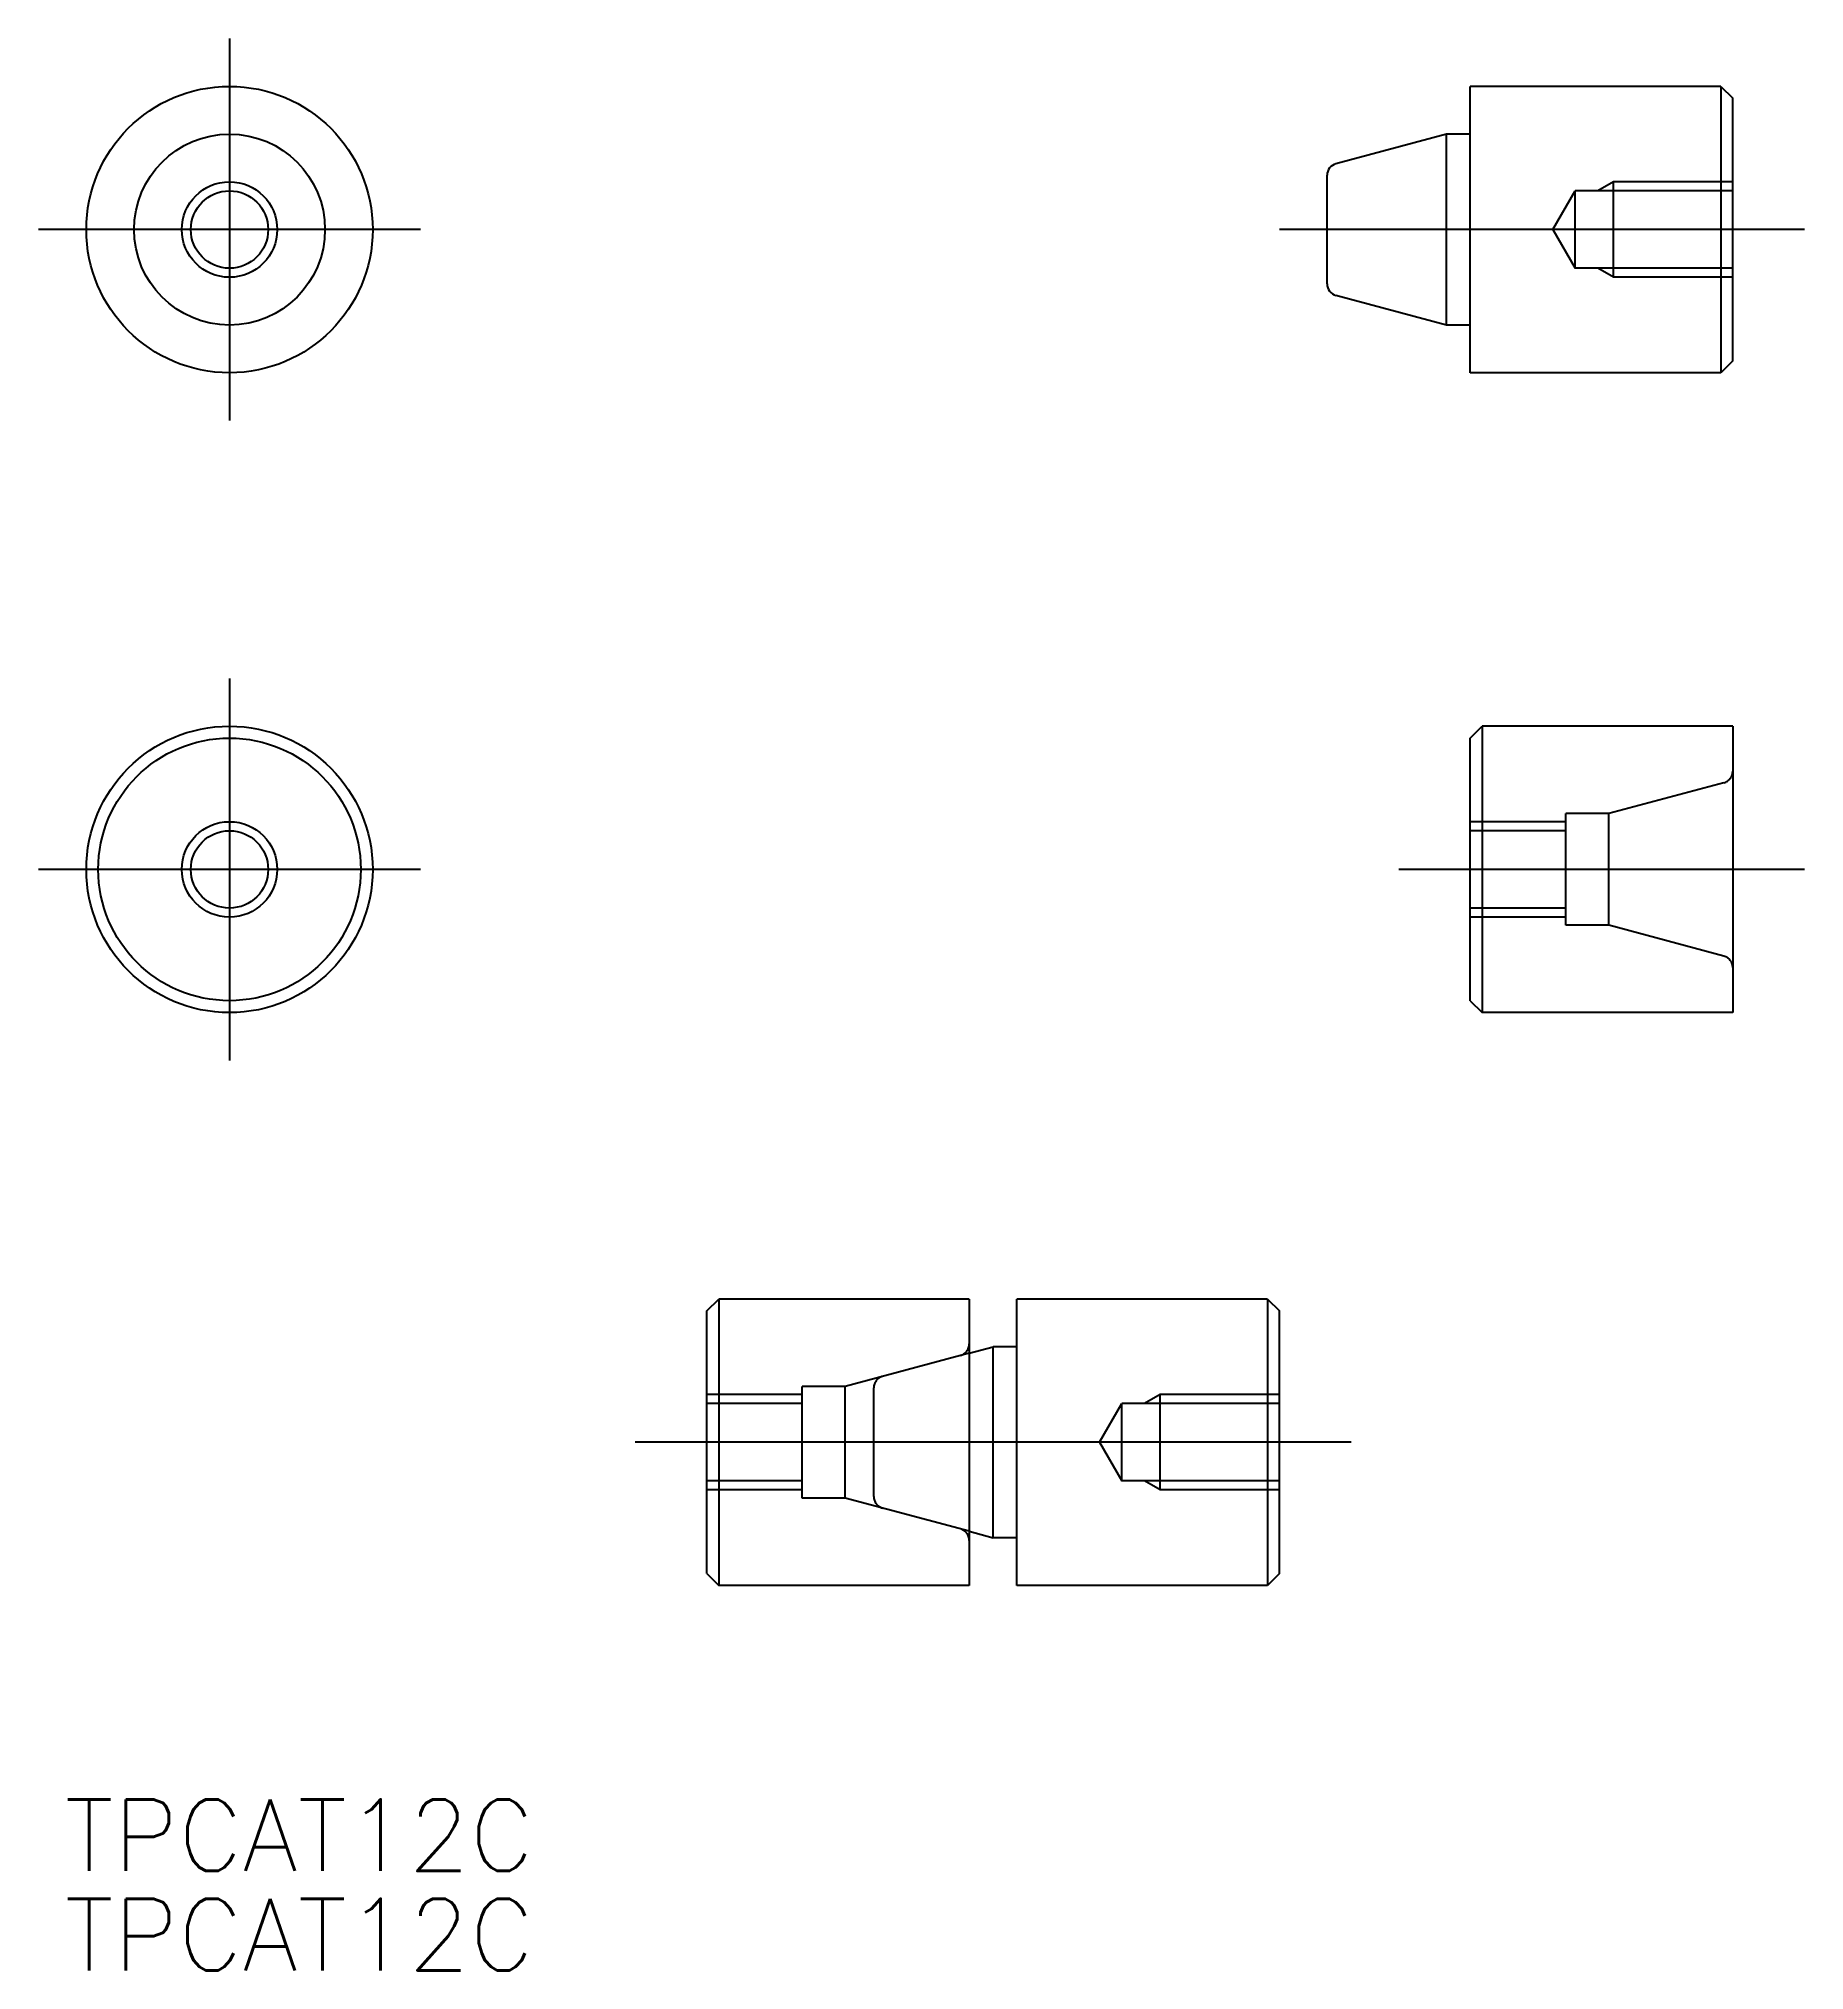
# Model space of a CAD drawing. Extents: x -8 to 66, y -46.1 to 34.8.
import ezdxf

# ---------------------------------------------------------------- set-up
doc = ezdxf.new("R2010")
doc.units = 0
doc.linetypes.add('CENTER', pattern=[50.8, 31.75, -6.35, 6.35, -6.35])
doc.linetypes.add('DASHED', pattern=[19.05, 12.7, -6.35])
doc.layers.get('0').update_dxf_attribs({"linetype": 'CONTINUOUS'})
doc.layers.add('CENTER', color=1, linetype='CENTER')
doc.styles.get("Standard").update_dxf_attribs({"font": 'txt.shx', "height": 3, "bigfont": 'bigfont.shx'})

# ---------------------------------------------------------------- blocks, each defined once
blk = doc.blocks.new('*U5')
at = {"color": 7, "linetype": 'CONTINUOUS'}
blk.add_text('TPCAT12C', height=3, dxfattribs=at).set_placement((-6.91, -41.965))
blk = doc.blocks.new('*U6')
at = {"color": 7, "linetype": 'CONTINUOUS'}
blk.add_text('TPCAT12C', height=3, dxfattribs=at).set_placement((-6.91, -46.13))

msp = doc.modelspace()

# ---------------------------------------------------------------- linework, layer by layer
at = {"color": 7, "linetype": 'CONTINUOUS'}
for p, q in [((62.5, 32.809279), (52, 32.809279)), ((52, 20.809279), (52, 32.809279)), ((62.5, 32.809279), (63, 32.309279)), ((62.5, 32.809279), (62.5, 20.809279)), ((63, 21.309279), (63, 32.309279)), ((51, 30.809279), (46.37059, 29.568832)), ((52, 30.809279), (51, 30.809279)), ((51, 22.809279), (51, 30.809279)), ((46, 24.532688), (46, 29.085869)), ((51, 22.809279), (46.37059, 24.049725)), ((52, 22.809279), (51, 22.809279)), ((63, 21.309279), (62.5, 20.809279)), ((62.5, 20.809279), (52, 20.809279)), ((52, 5.5), (52.5, 6)), ((63, 6), (52.5, 6)), ((52.5, 6), (52.5, -6)), ((63, 6), (63, -6)), ((52, -5.5), (52, 5.5)), ((52, -5.5), (52.5, -6)), ((63, -6), (52.5, -6)), ((20, -18.5), (20.5, -18)), ((20, -29.5), (20, -18.5)), ((31, -18), (20.5, -18)), ((20.5, -18), (20.5, -30)), ((31, -18), (31, -30)), ((43.5, -18), (33, -18)), ((33, -30), (33, -18)), ((43.5, -18), (44, -18.5)), ((43.5, -18), (43.5, -30)), ((44, -29.5), (44, -18.5)), ((31, -20.267949), (32, -20)), ((32, -28), (32, -20)), ((33, -20), (32, -20)), ((31, -27.732051), (32, -28)), ((33, -28), (32, -28)), ((20, -29.5), (20.5, -30)), ((44, -29.5), (43.5, -30)), ((31, -30), (20.5, -30)), ((43.5, -30), (33, -30))]:
    msp.add_line(p, q, dxfattribs=at)
at = {"color": 3, "linetype": 'DASHED'}
for p, q in [((55.464117, 26.809279), (56.4, 28.430279)), ((63, 28.430279), (56.4, 28.430279)), ((56.4, 25.188279), (56.4, 28.430279)), ((58, 28.809279), (57.343552, 28.430279)), ((63, 28.809279), (58, 28.809279)), ((58, 24.809279), (58, 28.809279)), ((55.464117, 26.809279), (56.4, 25.188279)), ((63, 25.188279), (56.4, 25.188279)), ((58, 24.809279), (57.343552, 25.188279)), ((63, 24.809279), (58, 24.809279)), ((62.629409, 3.632752), (57.803847, 2.339746)), ((56, 2), (52, 2)), ((56, 1.621), (52, 1.621)), ((56, -2.339746), (56, 2.339746)), ((57.803847, 2.339746), (56, 2.339746)), ((57.803847, -2.339746), (57.803847, 2.339746)), ((56, -1.621), (52, -1.621)), ((56, -2), (52, -2)), ((57.803847, -2.339746), (56, -2.339746)), ((62.629409, -3.632751), (57.803847, -2.339746)), ((31, -20.267949), (25.803847, -21.660254)), ((25.803847, -21.660254), (24, -21.660254)), ((24, -26.339746), (24, -21.660254)), ((25.803847, -26.339746), (25.803847, -21.660254)), ((27, -26.27659), (27, -21.723409)), ((24, -22), (20, -22)), ((24, -22.379), (20, -22.379)), ((36.464117, -24), (37.4, -22.379)), ((37.4, -25.621), (37.4, -22.379)), ((44, -22.379), (37.4, -22.379)), ((39, -22), (38.343552, -22.379)), ((39, -26), (39, -22)), ((44, -22), (39, -22)), ((36.464117, -24), (37.4, -25.621)), ((24, -25.621), (20, -25.621)), ((44, -25.621), (37.4, -25.621)), ((39, -26), (38.343552, -25.621)), ((24, -26), (20, -26)), ((25.803847, -26.339746), (24, -26.339746)), ((31, -27.732051), (25.803847, -26.339746)), ((44, -26), (39, -26))]:
    msp.add_line(p, q, dxfattribs=at)
at = {"color": 7, "linetype": 'CONTINUOUS'}
for centre, radius in [((0, 26.809279), 6), ((0, 26.809279), 4), ((0, 0), 6), ((0, 0), 5.5), ((0, 0), 1.621)]:
    msp.add_circle(centre, radius, dxfattribs=at)
at = {"color": 3, "linetype": 'DASHED'}
for radius in [2, 1.621]:
    msp.add_circle((0, 26.809279), radius, dxfattribs=at)
at = {"color": 3, "linetype": 'CONTINUOUS'}
msp.add_circle((0, 0), 2, dxfattribs=at)
at = {"color": 7, "linetype": 'CONTINUOUS'}
for centre, start, end in [((46.5, 29.085869), 105, 180), ((46.5, 24.532688), 180, 255)]:
    msp.add_arc(centre, 0.5, start, end, dxfattribs=at)
at = {"color": 3, "linetype": 'DASHED'}
for centre, start, end in [((62.5, 4.115715), 285, 0), ((62.5, -4.115714), 0, 75), ((30.5, -19.884285), 285, 0), ((27.5, -21.723409), 105, 180), ((27.5, -26.27659), 180, 255), ((30.5, -28.115714), 0, 75)]:
    msp.add_arc(centre, 0.5, start, end, dxfattribs=at)
at = {"layer": 'CENTER', "color": 1, "linetype": 'CENTER'}
for p, q in [((0, 34.809279), (0, 18.809279)), ((8, 26.809279), (-8, 26.809279)), ((66, 26.809279), (44, 26.809279)), ((0, 8), (0, -8)), ((8, 0), (-8, 0)), ((66, 0), (49, 0)), ((47, -24), (17, -24))]:
    msp.add_line(p, q, dxfattribs=at)

# ---------------------------------------------------------------- block references
at = {"color": 7, "linetype": 'CONTINUOUS'}
for name in ['*U5', '*U6']:
    msp.add_blockref(name, (0, 0), dxfattribs=at)

doc.saveas('drawing.dxf')
